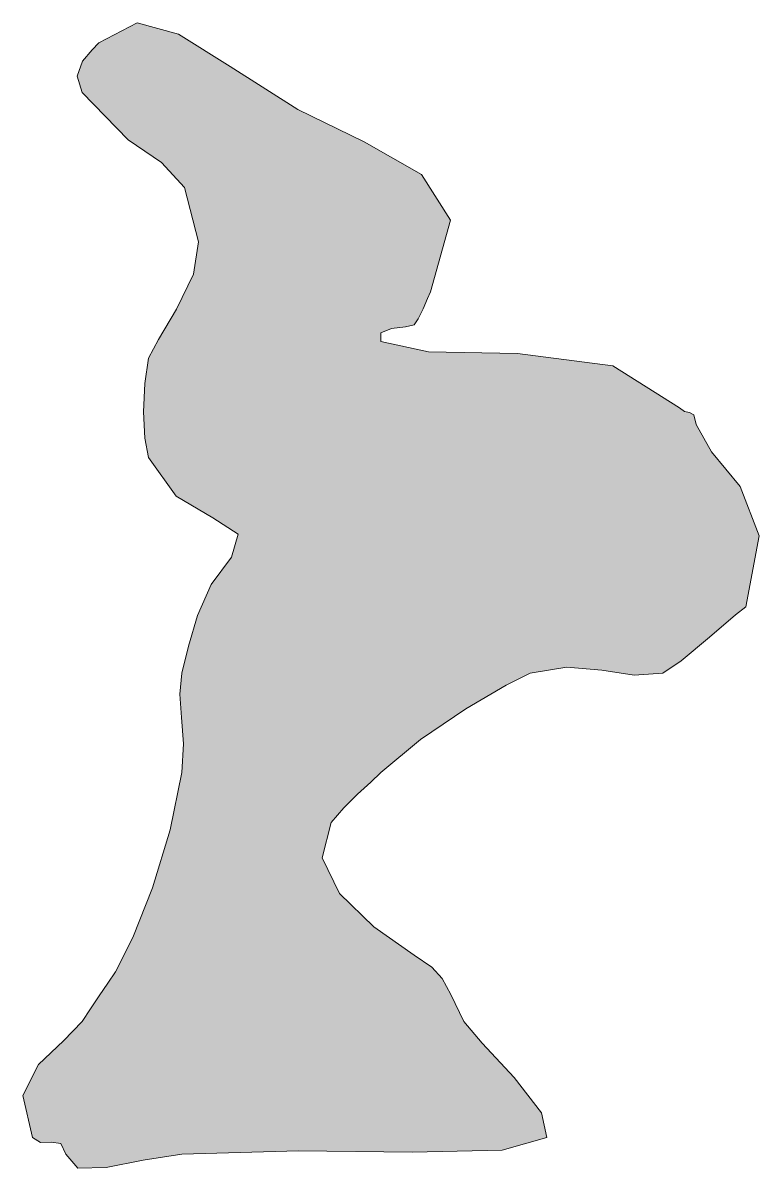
# Model space of a CAD drawing. Header units: inches. Extents: x 18 to 851, y -500 to 848.
# Drawn here: x 770.78 to 775.48, y 200.35 to 207.66 of the extents above; entities that cross this region are included whole.
import ezdxf

# ---------------------------------------------------------------- set-up
doc = ezdxf.new("R2010")
doc.units = ezdxf.units.IN
doc.header["$MEASUREMENT"] = 0
doc.layers.add('Layer 1', color=7, linetype='Continuous')

msp = doc.modelspace()

# ---------------------------------------------------------------- hatches: boundary and pattern name
at = {"layer": 'Layer 1', "true_color": 0xffffff}
msp.add_hatch(color=7, dxfattribs=at).paths.add_polyline_path([(771.2646, 207.5312), (771.5088, 207.6592), (771.7734, 207.5879), (772.1016, 207.3818), (772.5352, 207.1074), (772.957, 206.9004), (773.3232, 206.6924), (773.5078, 206.4004), (773.3818, 205.9434), (773.3623, 205.8994), (773.334, 205.833), (773.3027, 205.7695), (773.2764, 205.7314), (773.2217, 205.7197), (773.1328, 205.708), (773.0635, 205.6807), (773.0645, 205.625), (773.3691, 205.5586), (773.9365, 205.5488), (774.5439, 205.4707), (774.9707, 205.2021), (775.0029, 205.1777), (775.0352, 205.1729), (775.0625, 205.1562), (775.0762, 205.0957), (775.1748, 204.9209), (775.3574, 204.6992), (775.4785, 204.3848), (775.3936, 203.9316), (775.3271, 203.8799), (775.1621, 203.7383), (774.9805, 203.5869), (774.8643, 203.5078), (774.6807, 203.4961), (774.4746, 203.5264), (774.252, 203.5469), (774.0176, 203.5078), (773.8643, 203.4316), (773.6064, 203.2803), (773.3164, 203.084), (773.0645, 202.873), (773, 202.8125), (772.916, 202.7363), (772.8271, 202.6484), (772.7471, 202.5547), (772.6895, 202.3291), (772.8008, 202.1016), (773.0186, 201.8887), (773.2764, 201.708), (773.3906, 201.6309), (773.4561, 201.5596), (773.5107, 201.457), (773.5938, 201.2842), (773.7109, 201.1465), (773.9141, 200.9277), (774.0889, 200.7012), (774.123, 200.543), (773.8379, 200.4629), (773.2646, 200.4512), (772.5391, 200.459), (771.7939, 200.4375), (771.5469, 200.3994), (771.3105, 200.3525), (771.1309, 200.3486), (771.0527, 200.4375), (771.0215, 200.5049), (770.96, 200.5146), (770.8926, 200.5127), (770.8408, 200.543), (770.7793, 200.8115), (770.8779, 201.0107), (771.0381, 201.1621), (771.1582, 201.2842), (771.21, 201.3662), (771.2666, 201.4492), (771.3223, 201.5293), (771.3701, 201.6016), (771.4814, 201.8203), (771.6064, 202.1387), (771.7188, 202.5078), (771.7939, 202.873), (771.8037, 203.0576), (771.792, 203.2246), (771.7812, 203.374), (771.7939, 203.5078), (771.8369, 203.6797), (771.8945, 203.877), (771.9814, 204.0742), (772.1113, 204.249), (772.1543, 204.3945), (771.9922, 204.5), (771.7568, 204.6387), (771.582, 204.8848), (771.5586, 205.0088), (771.5498, 205.1768), (771.5566, 205.3574), (771.582, 205.5195), (771.6455, 205.6387), (771.7607, 205.832), (771.8672, 206.0547), (771.9004, 206.2607), (771.8115, 206.6084), (771.665, 206.7686), (771.4502, 206.9131), (771.1582, 207.2139), (771.126, 207.3184), (771.1602, 207.4141), (771.2207, 207.4883)])

# ---------------------------------------------------------------- linework, layer by layer
at = {"layer": 'Layer 1', "lineweight": 0}
msp.add_lwpolyline([(771.2646, 207.5312), (771.5088, 207.6592), (771.7734, 207.5879), (772.1016, 207.3818), (772.5352, 207.1074), (772.957, 206.9004), (773.3232, 206.6924), (773.5078, 206.4004), (773.3818, 205.9434), (773.3623, 205.8994), (773.334, 205.833), (773.3027, 205.7695), (773.2764, 205.7314), (773.2217, 205.7197), (773.1328, 205.708), (773.0635, 205.6807), (773.0645, 205.625), (773.3691, 205.5586), (773.9365, 205.5488), (774.5439, 205.4707), (774.9707, 205.2021), (775.0029, 205.1777), (775.0352, 205.1729), (775.0625, 205.1562), (775.0762, 205.0957), (775.1748, 204.9209), (775.3574, 204.6992), (775.4785, 204.3848), (775.3936, 203.9316), (775.3271, 203.8799), (775.1621, 203.7383), (774.9805, 203.5869), (774.8643, 203.5078), (774.6807, 203.4961), (774.4746, 203.5264), (774.252, 203.5469), (774.0176, 203.5078), (773.8643, 203.4316), (773.6064, 203.2803), (773.3164, 203.084), (773.0645, 202.873), (773, 202.8125), (772.916, 202.7363), (772.8271, 202.6484), (772.7471, 202.5547), (772.6895, 202.3291), (772.8008, 202.1016), (773.0186, 201.8887), (773.2764, 201.708), (773.3906, 201.6309), (773.4561, 201.5596), (773.5107, 201.457), (773.5938, 201.2842), (773.7109, 201.1465), (773.9141, 200.9277), (774.0889, 200.7012), (774.123, 200.543), (773.8379, 200.4629), (773.2646, 200.4512), (772.5391, 200.459), (771.7939, 200.4375), (771.5469, 200.3994), (771.3105, 200.3525), (771.1309, 200.3486), (771.0527, 200.4375), (771.0215, 200.5049), (770.96, 200.5146), (770.8926, 200.5127), (770.8408, 200.543), (770.7793, 200.8115), (770.8779, 201.0107), (771.0381, 201.1621), (771.1582, 201.2842), (771.21, 201.3662), (771.2666, 201.4492), (771.3223, 201.5293), (771.3701, 201.6016), (771.4814, 201.8203), (771.6064, 202.1387), (771.7188, 202.5078), (771.7939, 202.873), (771.8037, 203.0576), (771.792, 203.2246), (771.7812, 203.374), (771.7939, 203.5078), (771.8369, 203.6797), (771.8945, 203.877), (771.9814, 204.0742), (772.1113, 204.249), (772.1543, 204.3945), (771.9922, 204.5), (771.7568, 204.6387), (771.582, 204.8848), (771.5586, 205.0088), (771.5498, 205.1768), (771.5566, 205.3574), (771.582, 205.5195), (771.6455, 205.6387), (771.7607, 205.832), (771.8672, 206.0547), (771.9004, 206.2607), (771.8115, 206.6084), (771.665, 206.7686), (771.4502, 206.9131), (771.1582, 207.2139), (771.126, 207.3184), (771.1602, 207.4141), (771.2207, 207.4883), (771.2646, 207.5312), (771.2646, 207.5312)], dxfattribs=at)

doc.saveas('drawing.dxf')
